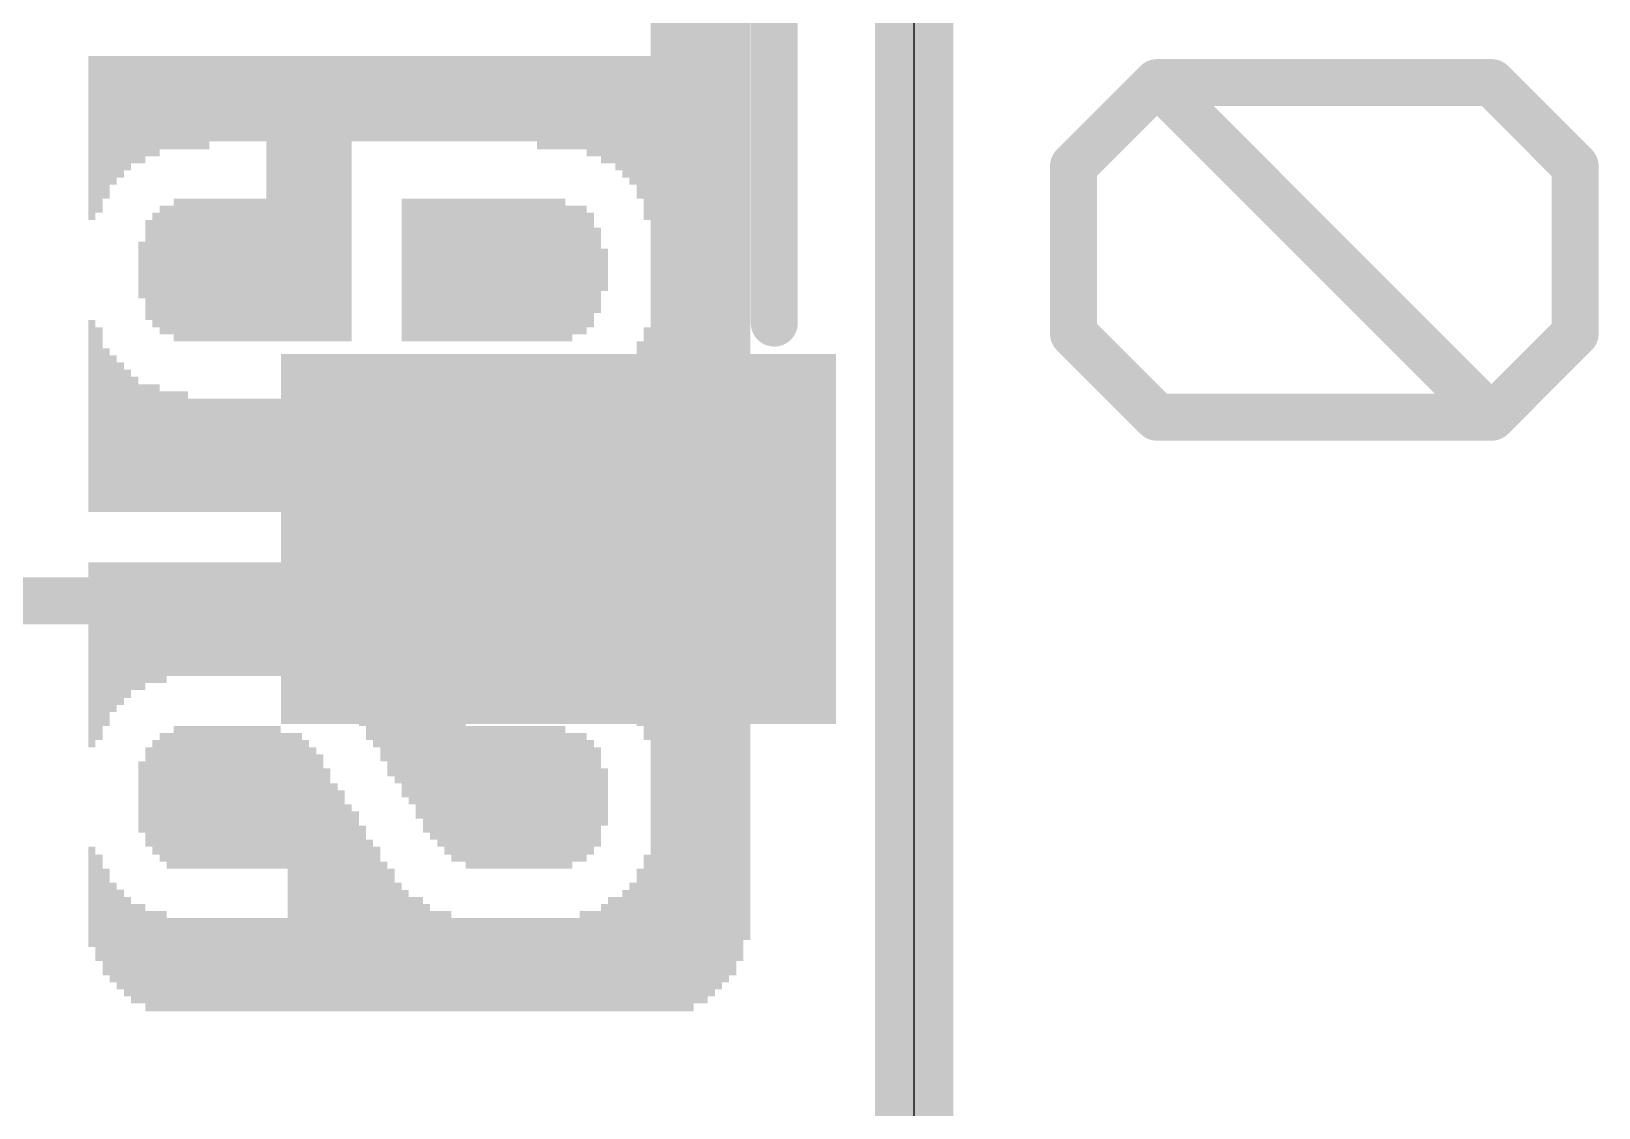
# Model space of a CAD drawing. Extents: x -0.1 to 34.1, y -8.2 to 23.
# Drawn here: x 22.54 to 27.62, y 6.79 to 10.28 of the extents above; entities that cross this region are included whole.
import ezdxf

# ---------------------------------------------------------------- set-up
doc = ezdxf.new("R2010")
doc.units = 0
for name, color, linetype in [('1', 12, 'CONTINUOUS'), ('16', 5, 'CONTINUOUS'), ('20', 53, 'CONTINUOUS'), ('21', 40, 'CONTINUOUS'), ('22', 6, 'CONTINUOUS'), ('47', 253, 'CONTINUOUS')]:
    doc.layers.add(name, color=color, linetype=linetype)

# ---------------------------------------------------------------- blocks, each defined once
blk = doc.blocks.new('RECT')
blk.add_solid([(-0.5, -0.5), (0.5, -0.5), (-0.5, 0.5), (0.5, 0.5)])

msp = doc.modelspace()

# ---------------------------------------------------------------- linework, layer by layer
at = {"layer": '1', "const_width": 0.254}
msp.add_lwpolyline([(25.4, 22.86), (25.4, 0)], dxfattribs=at)
at = {"layer": '16', "const_width": 0.254}
msp.add_lwpolyline([(25.4, 22.86), (25.4, 0)], dxfattribs=at)
at = {"layer": '20'}
msp.add_line((25.4, 2.54), (25.4, 20.32), dxfattribs=at)
at = {"layer": '21', "const_width": 0.1524}
for points in [[(24.946, 9.33), (24.946, 13.53)], [(23.246, 8.43), (20.646, 8.43)]]:
    msp.add_lwpolyline(points, dxfattribs=at)
at = {"layer": '21', "const_width": 0.0762}
for points in [[(24.9079, 9.33, 1), (24.9841, 9.33)], [(23.246, 8.3919, 1), (23.246, 8.4681)]]:
    msp.add_lwpolyline(points, format="xyb", dxfattribs=at)
at = {"layer": '47'}
for points, const_width in [([(25.9163, 9.8383), (26.1875, 10.1095)], 0.1524), ([(26.1875, 10.1095), (27.2721, 10.1095)], 0.1524), ([(27.2721, 9.0248), (26.1875, 10.1095)], 0.1524), ([(27.2721, 10.1095), (27.5433, 9.8383)], 0.1524), ([(25.9163, 9.296), (25.9163, 9.8383)], 0.1524), ([(27.5433, 9.8383), (27.5433, 9.296)], 0.1524), ([(26.1875, 9.0248), (25.9163, 9.296)], 0.1524), ([(27.5433, 9.296), (27.2721, 9.0248)], 0.1524), ([(25.4, 9.144), (25.4, -8.173)], 0.13), ([(27.2721, 9.0248), (26.1875, 9.0248)], 0.1524)]:
    msp.add_lwpolyline(points, dxfattribs=dict(at, const_width=const_width))
for points, const_width in [([(26.2144, 10.1364, 1), (26.1605, 10.0825)], 0.0762), ([(26.1875, 10.1476, 1), (26.1875, 10.0714)], 0.0762), ([(26.2144, 10.0825, 1), (26.1605, 10.1364)], 0.0762), ([(27.2991, 10.1364, 1), (27.2452, 10.0825)], 0.0762), ([(27.2721, 10.0714, 1), (27.2721, 10.1476)], 0.0762), ([(25.9544, 9.8383, 1), (25.8782, 9.8383)], 0.0762), ([(27.5814, 9.8383, 1), (27.5052, 9.8383)], 0.0762), ([(25.8894, 9.8652, 1), (25.9433, 9.8114)], 0.0762), ([(27.5164, 9.8114, 1), (27.5702, 9.8652)], 0.0762), ([(25.9433, 9.3229, 1), (25.8894, 9.269)], 0.0762), ([(27.5702, 9.269, 1), (27.5164, 9.3229)], 0.0762), ([(25.8782, 9.296, 1), (25.9544, 9.296)], 0.0762), ([(27.5052, 9.296, 1), (27.5814, 9.296)], 0.0762), ([(25.4325, 9.144, 1), (25.3675, 9.144)], 0.065), ([(26.1875, 9.0629, 1), (26.1875, 8.9867)], 0.0762), ([(27.2721, 8.9867, 1), (27.2721, 9.0629)], 0.0762), ([(26.1605, 8.9979, 1), (26.2144, 9.0518)], 0.0762), ([(27.2452, 9.0518, 1), (27.2991, 8.9979)], 0.0762), ([(27.2452, 8.9979, 1), (27.2991, 9.0518)], 0.0762)]:
    msp.add_lwpolyline(points, format="xyb", dxfattribs=dict(at, const_width=const_width))

# ---------------------------------------------------------------- block references
at = {"layer": '1', "xscale": 1.8, "yscale": 1.2, "rotation": 180}
msp.add_blockref('RECT', (24.246, 8.63), dxfattribs=at)
at = {"layer": '22', "rotation": 90}
for p, xscale, yscale in [((24.5571, 11.477), 5.5194, 0.0231), ((24.5802, 11.477), 5.5194, 0.0231), ((24.6033, 11.477), 5.5194, 0.0231), ((24.6264, 11.477), 5.5194, 0.0231), ((24.6496, 11.477), 5.5194, 0.0231), ((24.6727, 11.4643), 5.494, 0.0231), ((24.6958, 11.4643), 5.494, 0.0231), ((24.7189, 11.4529), 5.4712, 0.0231), ((24.742, 11.4529), 5.4712, 0.0231), ((24.765, 11.4414), 5.4483, 0.0229), ((24.788, 11.43), 5.4254, 0.0231), ((24.8111, 11.4186), 5.4026, 0.0231), ((24.8342, 11.3957), 5.3569, 0.0231), ((24.8573, 11.3614), 5.2883, 0.0231), ((22.733, 9.9301), 0.5309, 0.0229), ((22.756, 9.9416), 0.508, 0.0231), ((22.7791, 9.9644), 0.4623, 0.0231), ((22.8022, 9.9873), 0.4166, 0.0231), ((22.8253, 9.9987), 0.3937, 0.0231), ((22.8484, 10.0101), 0.3708, 0.0231), ((22.8716, 10.0216), 0.348, 0.0231), ((22.8947, 10.0216), 0.348, 0.0231), ((22.9178, 10.033), 0.3251, 0.0231), ((22.9409, 10.033), 0.3251, 0.0231), ((22.964, 10.0444), 0.3023, 0.0231), ((22.987, 10.0444), 0.3023, 0.0229), ((23.01, 10.0444), 0.3023, 0.0231), ((23.0331, 10.0444), 0.3023, 0.0231), ((23.0562, 10.0444), 0.3023, 0.0231), ((23.0793, 10.0444), 0.3023, 0.0231), ((23.1024, 10.0444), 0.3023, 0.0231), ((23.1256, 10.0571), 0.2769, 0.0231), ((23.1487, 10.0571), 0.2769, 0.0231), ((23.1718, 10.0571), 0.2769, 0.0231), ((23.1949, 10.0571), 0.2769, 0.0231), ((23.218, 10.0571), 0.2769, 0.0231), ((23.241, 10.0571), 0.2769, 0.0229), ((23.264, 10.0571), 0.2769, 0.0231), ((23.2871, 10.0571), 0.2769, 0.0231), ((23.3102, 9.7333), 0.9246, 0.0231), ((23.3333, 9.7333), 0.9246, 0.0231), ((23.3564, 9.7333), 0.9246, 0.0231), ((23.3796, 9.7333), 0.9246, 0.0231), ((23.4027, 9.7333), 0.9246, 0.0231), ((23.4258, 9.7333), 0.9246, 0.0231), ((23.4489, 9.7333), 0.9246, 0.0231), ((23.472, 9.7333), 0.9246, 0.0231), ((23.495, 9.7333), 0.9246, 0.0229), ((23.518, 9.7333), 0.9246, 0.0231), ((23.5411, 9.7333), 0.9246, 0.0231), ((23.5642, 9.7333), 0.9246, 0.0231), ((23.5873, 10.0571), 0.2769, 0.0231), ((23.6104, 10.0571), 0.2769, 0.0231), ((23.6336, 10.0571), 0.2769, 0.0231), ((23.6567, 10.0571), 0.2769, 0.0231), ((23.6798, 10.0571), 0.2769, 0.0231), ((23.7029, 10.0571), 0.2769, 0.0231), ((23.726, 10.0571), 0.2769, 0.0231), ((23.749, 10.0571), 0.2769, 0.0229), ((23.772, 10.0571), 0.2769, 0.0231), ((23.7951, 10.0571), 0.2769, 0.0231), ((23.8182, 10.0571), 0.2769, 0.0231), ((23.8413, 10.0571), 0.2769, 0.0231), ((23.8644, 10.0571), 0.2769, 0.0231), ((23.8876, 10.0571), 0.2769, 0.0231), ((23.9107, 10.0571), 0.2769, 0.0231), ((23.9338, 10.0571), 0.2769, 0.0231), ((23.9569, 10.0571), 0.2769, 0.0231), ((23.98, 10.0571), 0.2769, 0.0231), ((24.003, 10.0571), 0.2769, 0.0229), ((24.026, 10.0571), 0.2769, 0.0231), ((24.0491, 10.0571), 0.2769, 0.0231), ((24.0722, 10.0571), 0.2769, 0.0231), ((24.0953, 10.0571), 0.2769, 0.0231), ((24.1184, 10.0571), 0.2769, 0.0231), ((24.1416, 10.0571), 0.2769, 0.0231), ((24.1647, 10.0571), 0.2769, 0.0231), ((24.1878, 10.0444), 0.3023, 0.0231), ((24.2109, 10.0444), 0.3023, 0.0231), ((24.234, 10.0444), 0.3023, 0.0231), ((24.257, 10.0444), 0.3023, 0.0229), ((24.28, 10.0444), 0.3023, 0.0231), ((24.3031, 10.0444), 0.3023, 0.0231), ((24.3262, 10.0444), 0.3023, 0.0231), ((24.3493, 10.033), 0.3251, 0.0231), ((24.3724, 10.033), 0.3251, 0.0231), ((24.3956, 10.0216), 0.348, 0.0231), ((24.4187, 10.0216), 0.348, 0.0231), ((24.4418, 10.0101), 0.3708, 0.0231), ((24.4649, 9.9987), 0.3937, 0.0231), ((24.488, 9.9873), 0.4166, 0.0231), ((24.511, 9.9644), 0.4623, 0.0229), ((24.534, 9.9301), 0.5309, 0.0231), ((22.964, 9.5021), 0.4166, 0.0231), ((22.987, 9.5021), 0.4166, 0.0229), ((23.01, 9.5021), 0.4623, 0.0231), ((23.0331, 9.5021), 0.4623, 0.0231), ((23.0562, 9.5021), 0.4623, 0.0231), ((23.0793, 9.5021), 0.4623, 0.0231), ((23.1024, 9.5021), 0.4623, 0.0231), ((23.1256, 9.5021), 0.4623, 0.0231), ((23.1487, 9.5021), 0.4623, 0.0231), ((23.1718, 9.5021), 0.4623, 0.0231), ((23.1949, 9.5021), 0.4623, 0.0231), ((23.218, 9.5021), 0.4623, 0.0231), ((23.241, 9.5021), 0.4623, 0.0229), ((23.264, 9.5021), 0.4623, 0.0231), ((23.2871, 9.5021), 0.4623, 0.0231), ((23.749, 9.5021), 0.4623, 0.0229), ((23.772, 9.5021), 0.4623, 0.0231), ((23.7951, 9.5021), 0.4623, 0.0231), ((23.8182, 9.5021), 0.4623, 0.0231), ((23.8413, 9.5021), 0.4623, 0.0231), ((23.8644, 9.5021), 0.4623, 0.0231), ((23.8876, 9.5021), 0.4623, 0.0231), ((23.9107, 9.5021), 0.4623, 0.0231), ((23.9338, 9.5021), 0.4623, 0.0231), ((23.9569, 9.5021), 0.4623, 0.0231), ((23.98, 9.5021), 0.4623, 0.0231), ((24.003, 9.5021), 0.4623, 0.0229), ((24.026, 9.5021), 0.4623, 0.0231), ((24.0491, 9.5021), 0.4623, 0.0231), ((24.0722, 9.5021), 0.4623, 0.0231), ((24.0953, 9.5021), 0.4623, 0.0231), ((24.1184, 9.5021), 0.4623, 0.0231), ((24.1416, 9.5021), 0.4623, 0.0231), ((24.1647, 9.5021), 0.4623, 0.0231), ((24.1878, 9.5021), 0.4623, 0.0231), ((24.2109, 9.5021), 0.4623, 0.0231), ((24.234, 9.5021), 0.4623, 0.0231), ((24.257, 9.5021), 0.4623, 0.0229), ((24.28, 9.4907), 0.4394, 0.0231), ((24.3031, 9.5021), 0.4166, 0.0231), ((24.3262, 9.5021), 0.4166, 0.0231), ((22.9178, 9.5021), 0.3251, 0.0231), ((22.9409, 9.5021), 0.3708, 0.0231), ((24.3493, 9.5021), 0.3708, 0.0231), ((24.3724, 9.5009), 0.2769, 0.0231), ((22.8947, 9.5021), 0.1829, 0.0231), ((24.3956, 9.5021), 0.1372, 0.0231), ((22.733, 9.0284), 0.6223, 0.0229), ((22.756, 9.017), 0.5994, 0.0231), ((24.534, 9.1211), 0.3912, 0.0231), ((24.511, 9.0983), 0.3454, 0.0229), ((22.7791, 8.9827), 0.5309, 0.0231), ((22.8022, 8.9713), 0.508, 0.0231), ((22.8253, 8.9599), 0.4851, 0.0231), ((24.4649, 9.064), 0.2769, 0.0231), ((24.488, 9.0754), 0.2997, 0.0231), ((22.8484, 8.9484), 0.4623, 0.0231), ((22.8716, 8.937), 0.4394, 0.0231), ((24.3956, 9.0411), 0.2311, 0.0231), ((24.4187, 9.0411), 0.2311, 0.0231), ((24.4418, 9.0526), 0.254, 0.0231), ((22.8947, 8.9243), 0.414, 0.0231), ((22.9178, 8.9243), 0.414, 0.0231), ((22.9409, 8.9243), 0.414, 0.0231), ((22.964, 8.9129), 0.3912, 0.0231), ((22.987, 8.9129), 0.3912, 0.0229), ((23.01, 8.9129), 0.3912, 0.0231), ((23.0331, 8.9129), 0.3912, 0.0231), ((24.257, 8.9129), 0.3912, 0.0229), ((24.28, 8.9129), 0.3912, 0.0231), ((24.3031, 8.9129), 0.3912, 0.0231), ((24.3262, 8.9129), 0.3912, 0.0231), ((24.3493, 8.9243), 0.414, 0.0231), ((24.3724, 8.9243), 0.414, 0.0231), ((23.0562, 8.9014), 0.3683, 0.0231), ((23.0793, 8.9014), 0.3683, 0.0231), ((23.1024, 8.9014), 0.3683, 0.0231), ((23.1256, 8.9014), 0.3683, 0.0231), ((23.1487, 8.9014), 0.3683, 0.0231), ((23.1718, 8.9014), 0.3683, 0.0231), ((23.1949, 8.9014), 0.3683, 0.0231), ((23.218, 8.9014), 0.3683, 0.0231), ((23.241, 8.9014), 0.3683, 0.0229), ((23.264, 8.9014), 0.3683, 0.0231), ((23.2871, 8.9014), 0.3683, 0.0231), ((23.3102, 8.9014), 0.3683, 0.0231), ((23.3333, 8.9014), 0.3683, 0.0231), ((23.3564, 8.9014), 0.3683, 0.0231), ((23.3796, 8.9014), 0.3683, 0.0231), ((23.4027, 8.9014), 0.3683, 0.0231), ((23.4258, 8.9014), 0.3683, 0.0231), ((23.4489, 8.9014), 0.3683, 0.0231), ((23.472, 8.9014), 0.3683, 0.0231), ((23.495, 8.9014), 0.3683, 0.0229), ((23.518, 8.9014), 0.3683, 0.0231), ((23.5411, 8.9014), 0.3683, 0.0231), ((23.5642, 8.9014), 0.3683, 0.0231), ((23.5873, 8.9014), 0.3683, 0.0231), ((23.6104, 8.9014), 0.3683, 0.0231), ((23.6336, 8.9014), 0.3683, 0.0231), ((23.6567, 8.9014), 0.3683, 0.0231), ((23.6798, 8.9014), 0.3683, 0.0231), ((23.7029, 8.9014), 0.3683, 0.0231), ((23.726, 8.9014), 0.3683, 0.0231), ((23.749, 8.9014), 0.3683, 0.0229), ((23.772, 8.9014), 0.3683, 0.0231), ((23.7951, 8.9014), 0.3683, 0.0231), ((23.8182, 8.9014), 0.3683, 0.0231), ((23.8413, 8.9014), 0.3683, 0.0231), ((23.8644, 8.9014), 0.3683, 0.0231), ((23.8876, 8.9014), 0.3683, 0.0231), ((23.9107, 8.9014), 0.3683, 0.0231), ((23.9338, 8.9014), 0.3683, 0.0231), ((23.9569, 8.9014), 0.3683, 0.0231), ((23.98, 8.9014), 0.3683, 0.0231), ((24.003, 8.9014), 0.3683, 0.0229), ((24.026, 8.9014), 0.3683, 0.0231), ((24.0491, 8.9014), 0.3683, 0.0231), ((24.0722, 8.9014), 0.3683, 0.0231), ((24.0953, 8.9014), 0.3683, 0.0231), ((24.1184, 8.9014), 0.3683, 0.0231), ((24.1416, 8.9014), 0.3683, 0.0231), ((24.1647, 8.9014), 0.3683, 0.0231), ((24.1878, 8.9014), 0.3683, 0.0231), ((24.2109, 8.9014), 0.3683, 0.0231), ((24.234, 8.9014), 0.3683, 0.0231), ((22.733, 8.255), 0.5994, 0.0229), ((22.756, 8.2664), 0.5766, 0.0231), ((22.7791, 8.2893), 0.5309, 0.0231), ((22.8022, 8.3122), 0.4851, 0.0231), ((22.8253, 8.3236), 0.4623, 0.0231), ((22.8484, 8.335), 0.4394, 0.0231), ((22.8716, 8.3477), 0.414, 0.0231), ((22.8947, 8.3477), 0.414, 0.0231), ((22.9178, 8.3591), 0.3912, 0.0231), ((22.9409, 8.3591), 0.3912, 0.0231), ((22.964, 8.3591), 0.3912, 0.0231), ((22.987, 8.3706), 0.3683, 0.0229), ((23.01, 8.3706), 0.3683, 0.0231), ((23.0331, 8.3706), 0.3683, 0.0231), ((23.0562, 8.3706), 0.3683, 0.0231), ((23.0793, 8.3706), 0.3683, 0.0231), ((23.1024, 8.3706), 0.3683, 0.0231), ((23.1256, 8.3706), 0.3683, 0.0231), ((23.1487, 8.3706), 0.3683, 0.0231), ((23.1718, 8.3706), 0.3683, 0.0231), ((23.1949, 8.3706), 0.3683, 0.0231), ((23.218, 8.3706), 0.3683, 0.0231), ((23.241, 8.3706), 0.3683, 0.0229), ((23.264, 8.3706), 0.3683, 0.0231), ((23.2871, 8.3706), 0.3683, 0.0231), ((23.3102, 8.3706), 0.3683, 0.0231), ((23.3333, 8.3706), 0.3683, 0.0231), ((23.3564, 8.3706), 0.3683, 0.0231), ((23.3796, 8.3706), 0.3683, 0.0231), ((23.4027, 8.3706), 0.3683, 0.0231), ((23.4258, 8.3591), 0.3912, 0.0231), ((23.4489, 8.3591), 0.3912, 0.0231), ((23.472, 8.3477), 0.414, 0.0231), ((23.495, 8.3477), 0.414, 0.0229), ((23.518, 8.335), 0.4394, 0.0231), ((23.5411, 8.3236), 0.4623, 0.0231), ((23.5642, 8.3122), 0.4851, 0.0231), ((23.5873, 8.3007), 0.508, 0.0231), ((23.6104, 8.2893), 0.5309, 0.0231), ((23.6336, 8.2664), 0.5766, 0.0231), ((23.6567, 8.255), 0.5994, 0.0231), ((23.6798, 8.2321), 0.6452, 0.0231), ((23.7029, 8.208), 0.6934, 0.0231), ((23.726, 8.1966), 0.7163, 0.0231), ((23.749, 8.1737), 0.762, 0.0229), ((23.772, 8.1623), 0.7849, 0.0231), ((23.7951, 8.1394), 0.8306, 0.0231), ((23.8182, 8.1166), 0.8763, 0.0231), ((23.8413, 8.1051), 0.8992, 0.0231), ((23.8644, 8.0937), 0.922, 0.0231), ((23.8876, 8.081), 0.9474, 0.0231), ((23.9107, 8.0696), 0.9703, 0.0231), ((23.9338, 8.0696), 0.9703, 0.0231), ((23.9569, 8.3706), 0.3683, 0.0231), ((23.98, 8.3706), 0.3683, 0.0231), ((24.003, 8.3706), 0.3683, 0.0229), ((24.026, 8.3706), 0.3683, 0.0231), ((24.0491, 8.3706), 0.3683, 0.0231), ((24.0722, 8.3706), 0.3683, 0.0231), ((24.0953, 8.3706), 0.3683, 0.0231), ((24.1184, 8.3706), 0.3683, 0.0231), ((24.1416, 8.3706), 0.3683, 0.0231), ((24.1647, 8.3706), 0.3683, 0.0231), ((24.1878, 8.3706), 0.3683, 0.0231), ((24.2109, 8.3706), 0.3683, 0.0231), ((24.234, 8.3706), 0.3683, 0.0231), ((24.257, 8.3706), 0.3683, 0.0229), ((24.28, 8.3706), 0.3683, 0.0231), ((24.3031, 8.3591), 0.3912, 0.0231), ((24.3262, 8.3591), 0.3912, 0.0231), ((24.3493, 8.3591), 0.3912, 0.0231), ((24.3724, 8.3477), 0.414, 0.0231), ((24.5571, 7.827), 1.4554, 0.0231), ((24.5802, 7.827), 1.4554, 0.0231), ((24.6033, 7.827), 1.4554, 0.0231), ((24.6264, 7.827), 1.4554, 0.0231), ((24.6496, 7.827), 1.4554, 0.0231), ((24.6727, 7.827), 1.4554, 0.0231), ((24.6958, 7.8397), 1.43, 0.0231), ((24.7189, 7.8397), 1.43, 0.0231), ((24.742, 7.8511), 1.4072, 0.0231), ((24.765, 7.8626), 1.3843, 0.0229), ((24.788, 7.874), 1.3614, 0.0231), ((24.8111, 7.8854), 1.3386, 0.0231), ((24.8342, 7.9083), 1.2929, 0.0231), ((24.8573, 7.9426), 1.2243, 0.0231), ((24.3956, 8.2436), 0.2057, 0.0231), ((24.4187, 8.2309), 0.2311, 0.0231), ((24.4418, 8.2309), 0.2311, 0.0231), ((24.4649, 8.2194), 0.254, 0.0231), ((24.488, 8.208), 0.2769, 0.0231), ((24.511, 8.1852), 0.3226, 0.0229), ((24.534, 8.1623), 0.3683, 0.0231), ((22.964, 7.7927), 0.4166, 0.0231), ((22.987, 7.7813), 0.4394, 0.0229), ((23.01, 7.7927), 0.4623, 0.0231), ((23.0331, 7.7927), 0.4623, 0.0231), ((23.0562, 7.7927), 0.4623, 0.0231), ((23.0793, 7.7927), 0.4623, 0.0231), ((23.1024, 7.7927), 0.4623, 0.0231), ((23.1256, 7.7927), 0.4623, 0.0231), ((23.1487, 7.7927), 0.4623, 0.0231), ((23.1718, 7.7927), 0.4623, 0.0231), ((23.1949, 7.7927), 0.4623, 0.0231), ((23.218, 7.7927), 0.4623, 0.0231), ((23.241, 7.7927), 0.4623, 0.0229), ((23.264, 7.7927), 0.4623, 0.0231), ((23.2871, 7.7927), 0.4623, 0.0231), ((23.3102, 7.7927), 0.4623, 0.0231), ((23.3333, 7.7927), 0.4623, 0.0231), ((23.3564, 7.7813), 0.4394, 0.0231), ((23.3796, 7.5502), 0.9017, 0.0231), ((23.4027, 7.5502), 0.9017, 0.0231), ((23.9569, 7.7927), 0.4623, 0.0231), ((23.98, 7.7927), 0.4623, 0.0231), ((24.003, 7.7927), 0.4623, 0.0229), ((24.026, 7.7927), 0.4623, 0.0231), ((24.0491, 7.7927), 0.4623, 0.0231), ((24.0722, 7.7927), 0.4623, 0.0231), ((24.0953, 7.7927), 0.4623, 0.0231), ((24.1184, 7.7927), 0.4623, 0.0231), ((24.1416, 7.7927), 0.4623, 0.0231), ((24.1647, 7.7927), 0.4623, 0.0231), ((24.1878, 7.7927), 0.4623, 0.0231), ((24.2109, 7.7927), 0.4623, 0.0231), ((24.234, 7.7927), 0.4623, 0.0231), ((24.257, 7.7927), 0.4623, 0.0229), ((24.28, 7.7813), 0.4394, 0.0231), ((24.3031, 7.7927), 0.4166, 0.0231), ((24.3262, 7.7927), 0.4166, 0.0231), ((22.9178, 7.794), 0.3226, 0.0231), ((22.9409, 7.7927), 0.3708, 0.0231), ((23.4258, 7.5387), 0.8788, 0.0231), ((23.4489, 7.5273), 0.856, 0.0231), ((23.472, 7.5159), 0.8331, 0.0231), ((24.3493, 7.7927), 0.3708, 0.0231), ((24.3724, 7.794), 0.3226, 0.0231), ((22.8947, 7.794), 0.2311, 0.0231), ((23.495, 7.493), 0.7874, 0.0229), ((24.3956, 7.794), 0.1854, 0.0231), ((23.518, 7.4689), 0.7391, 0.0231), ((23.5411, 7.4574), 0.7163, 0.0231), ((23.5642, 7.4346), 0.6706, 0.0231), ((23.5873, 7.4232), 0.6477, 0.0231), ((23.6104, 7.4003), 0.602, 0.0231), ((22.733, 7.4701), 0.3251, 0.0229), ((23.6336, 7.3774), 0.5563, 0.0231), ((23.6567, 7.366), 0.5334, 0.0231), ((22.756, 7.4346), 0.3454, 0.0231), ((23.6798, 7.3419), 0.4851, 0.0231), ((24.534, 7.3533), 0.508, 0.0231), ((22.7791, 7.3889), 0.3454, 0.0231), ((23.7029, 7.3304), 0.4623, 0.0231), ((24.511, 7.3304), 0.4623, 0.0229), ((22.8022, 7.3546), 0.3226, 0.0231), ((22.8253, 7.3317), 0.3226, 0.0231), ((23.726, 7.3076), 0.4166, 0.0231), ((23.749, 7.2961), 0.3937, 0.0229), ((24.4649, 7.2961), 0.3937, 0.0231), ((24.488, 7.3076), 0.4166, 0.0231), ((22.8484, 7.3089), 0.3226, 0.0231), ((22.8716, 7.286), 0.3226, 0.0231), ((22.8947, 7.286), 0.3226, 0.0231), ((22.9178, 7.2619), 0.3251, 0.0231), ((22.9409, 7.2619), 0.3251, 0.0231), ((22.964, 7.2619), 0.3251, 0.0231), ((23.772, 7.2847), 0.3708, 0.0231), ((23.7951, 7.2847), 0.3708, 0.0231), ((23.8182, 7.2733), 0.348, 0.0231), ((23.8413, 7.2619), 0.3251, 0.0231), ((23.8644, 7.2619), 0.3251, 0.0231), ((23.8876, 7.2619), 0.3251, 0.0231), ((24.3262, 7.2619), 0.3251, 0.0231), ((24.3493, 7.2619), 0.3251, 0.0231), ((24.3724, 7.2619), 0.3251, 0.0231), ((24.3956, 7.2733), 0.348, 0.0231), ((24.4187, 7.2847), 0.3708, 0.0231), ((24.4418, 7.2847), 0.3708, 0.0231), ((22.987, 7.2504), 0.3023, 0.0229), ((23.01, 7.2504), 0.3023, 0.0231), ((23.0331, 7.2504), 0.3023, 0.0231), ((23.0562, 7.2504), 0.3023, 0.0231), ((23.0793, 7.2504), 0.3023, 0.0231), ((23.1024, 7.2504), 0.3023, 0.0231), ((23.1256, 7.2504), 0.3023, 0.0231), ((23.1487, 7.2504), 0.3023, 0.0231), ((23.1718, 7.2504), 0.3023, 0.0231), ((23.1949, 7.2504), 0.3023, 0.0231), ((23.218, 7.2504), 0.3023, 0.0231), ((23.241, 7.2504), 0.3023, 0.0229), ((23.264, 7.2504), 0.3023, 0.0231), ((23.2871, 7.2504), 0.3023, 0.0231), ((23.3102, 7.2504), 0.3023, 0.0231), ((23.3333, 7.2504), 0.3023, 0.0231), ((23.3564, 7.2504), 0.3023, 0.0231), ((23.9107, 7.2504), 0.3023, 0.0231), ((23.9338, 7.2504), 0.3023, 0.0231), ((23.9569, 7.2504), 0.3023, 0.0231), ((23.98, 7.2504), 0.3023, 0.0231), ((24.003, 7.2504), 0.3023, 0.0229), ((24.026, 7.2504), 0.3023, 0.0231), ((24.0491, 7.2504), 0.3023, 0.0231), ((24.0722, 7.2504), 0.3023, 0.0231), ((24.0953, 7.2504), 0.3023, 0.0231), ((24.1184, 7.2504), 0.3023, 0.0231), ((24.1416, 7.2504), 0.3023, 0.0231), ((24.1647, 7.2504), 0.3023, 0.0231), ((24.1878, 7.2504), 0.3023, 0.0231), ((24.2109, 7.2504), 0.3023, 0.0231), ((24.234, 7.2504), 0.3023, 0.0231), ((24.257, 7.2504), 0.3023, 0.0229), ((24.28, 7.2504), 0.3023, 0.0231), ((24.3031, 7.2504), 0.3023, 0.0231)]:
    msp.add_blockref('RECT', p, dxfattribs=dict(at, xscale=xscale, yscale=yscale))

doc.saveas('drawing.dxf')
